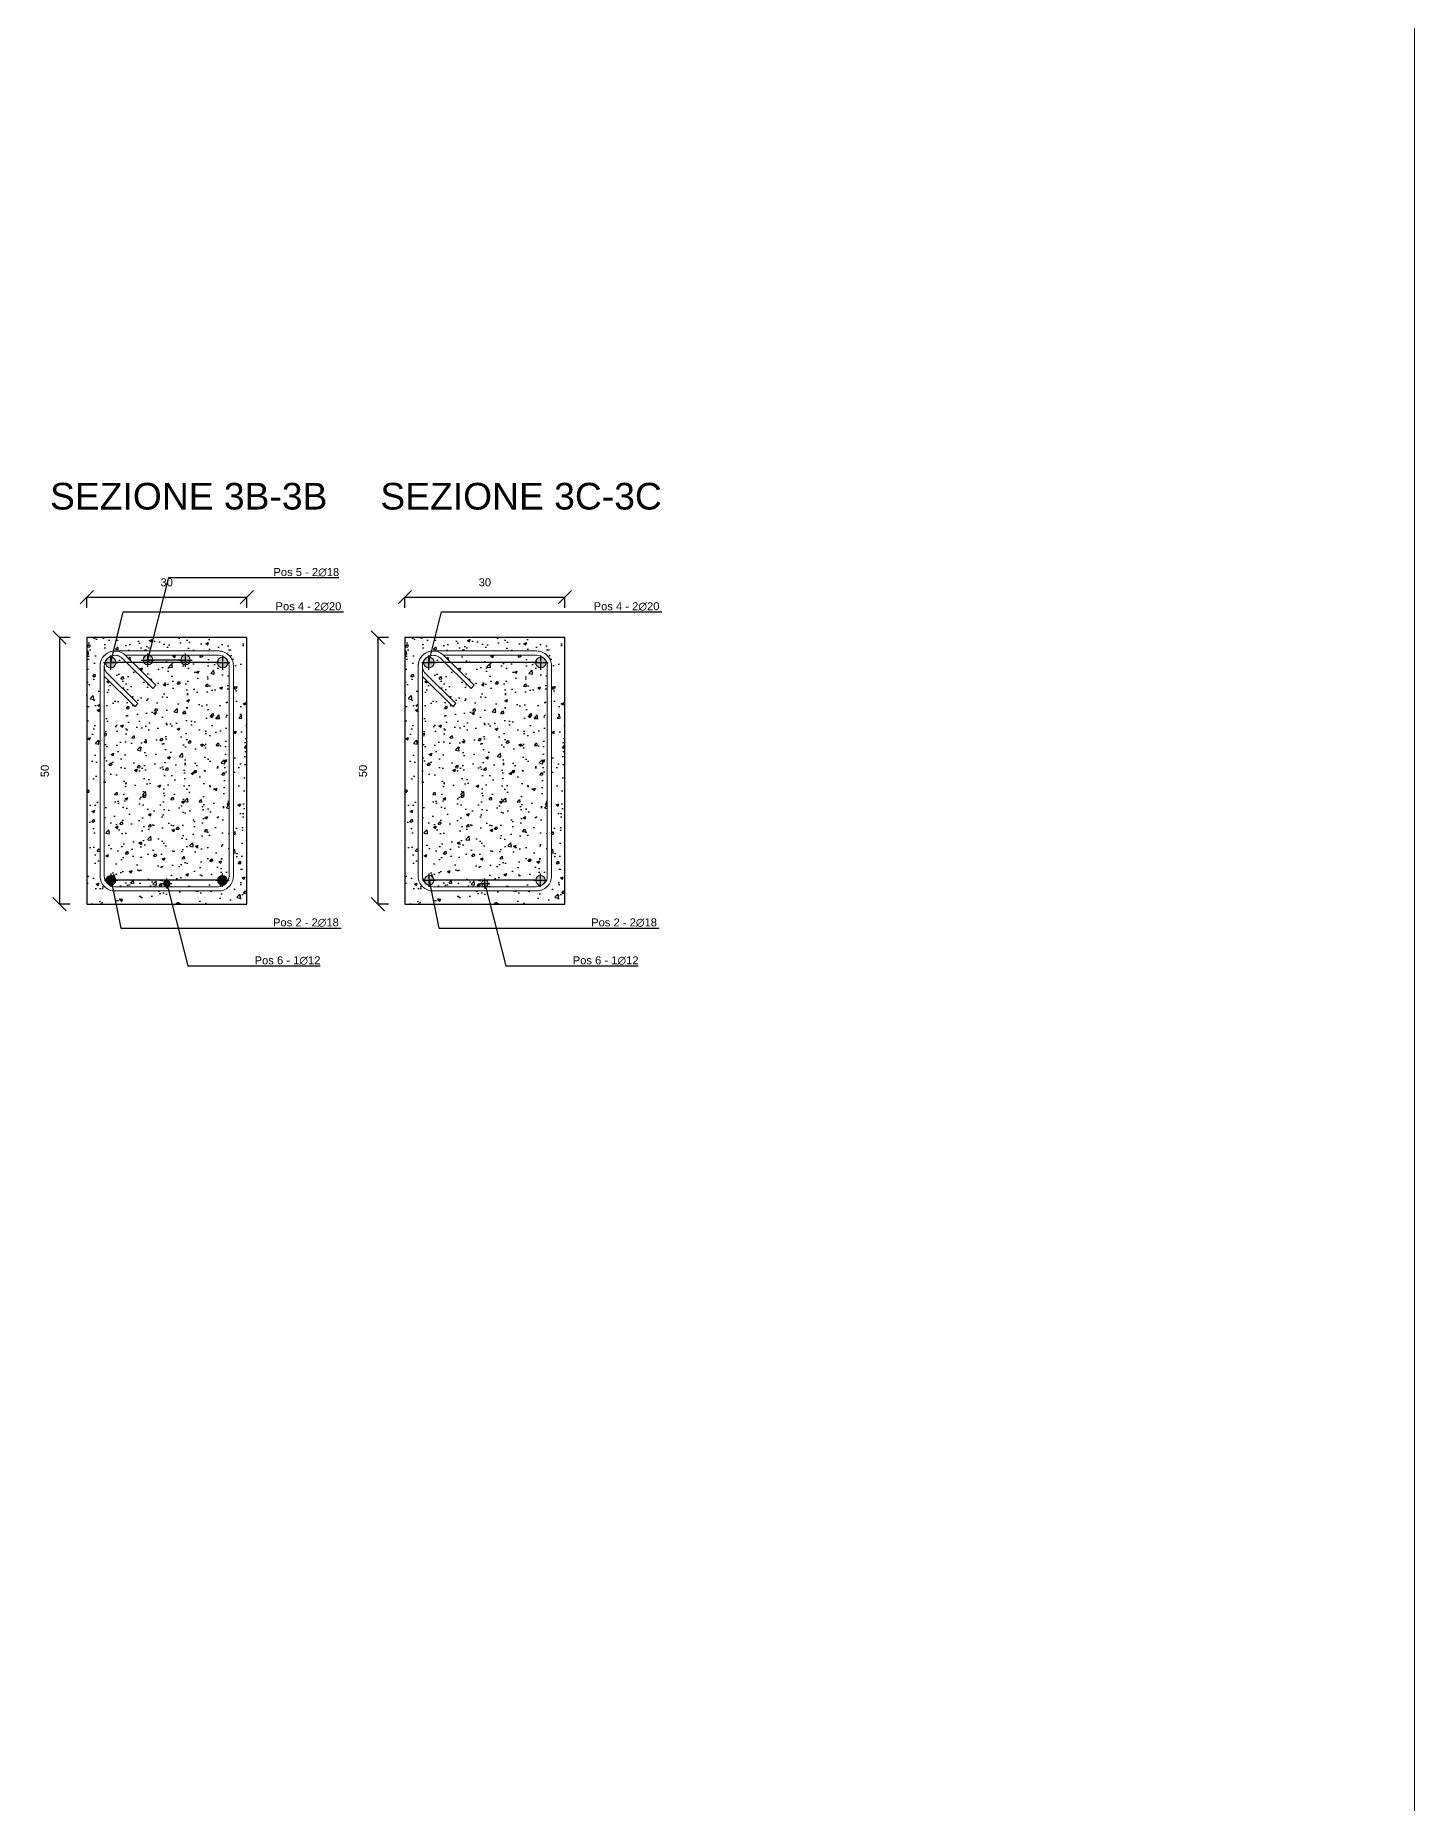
# Model space of a CAD drawing. Header units: millimetres. Extents: x -455371 to 117772, y -78417 to 116564.
# Drawn here: x -205440 to -202853, y -1871 to 1444 of the extents above; entities that cross this region are included whole.
import ezdxf
from ezdxf import colors
from ezdxf.entities.mleader import LeaderData, LeaderLine
from ezdxf.math import Vec2, Vec3

# ---------------------------------------------------------------- set-up
doc = ezdxf.new("R2010")
doc.units = ezdxf.units.MM
doc.linetypes.add('CENTER2', pattern=[28.575, 19.05, -3.175, 3.175, -3.175])
doc.layers.get('0').update_dxf_attribs({"color": 255})
for name, color, linetype, lineweight in [('armature', 5, 'Continuous', 18), ('Cls', 7, 'Continuous', 25), ('quote', 5, 'Continuous', 15), ('RETINO ARMATURE', 253, 'Continuous', 15), ('Scritte', 7, 'Continuous', 15), ('staffe', 10, 'Continuous', 15)]:
    doc.layers.add(name, color=color, linetype=linetype, lineweight=lineweight)
doc.layers.add('RETINI', color=253, linetype='Continuous')
doc.styles.get("Standard").update_dxf_attribs({"font": 'arial.ttf'})
doc.dimstyles.new('scala 1 a 10', dxfattribs={"dimtxt": 15, "dimasz": 25, "dimexe": 0.183, "dimexo": 0.1, "dimgap": 20, "dimtad": 2, "dimdec": 0, "dimlfac": 0.1, "dimzin": 0, "dimdsep": 46, "dimtxsty": 'Standard', "dimblk": 'OBLIQUE', "dimcen": -25, "dimadec": 0, "dimazin": 0, "dimtfac": 1, "dimtdec": 0, "dimtofl": 0, "dimtmove": 0, "dimatfit": 3, "dimfxl": 20, "dimfxlon": 1, "dimtolj": 1, "dimtzin": 0, "dimarcsym": 0})
pattern_1 = [(50, (139531.474, -61873.34), (52.833554, -4.622335), [5.5245, -60.7695]), (355, (139531.474, -61873.34), (-10.220592, 55.406485), [4.4196, -48.615769]), (100.451445, (139535.877, -61873.724), (42.612962, 50.784148), [4.6951026, -51.646171]), (46.1842, (139531.474, -61858.61), (78.612922, -12.192275), [8.28675, -91.15425]), (96.635558, (139538.025, -61859.62), (68.847199, 71.753576), [7.042657, -77.469326]), (351.18415, (139531.47, -61858.61), (68.847199, 71.753576), [6.62939, -72.923322]), (21, (139538.84, -61862.29), (43.9681735, -29.6569075), [5.5245, -60.7695]), (326, (139538.84, -61862.29), (17.922588, 53.41451), [4.4196, -48.6156]), (71.451445, (139542.504, -61864.76), (61.8907616, 23.757603), [4.6951026, -51.646082]), (37.5, (139531.474, -61873.339), (0.8956949, 24.5209613), [0, -48.02632, 0, -49.3522, 0, -48.79975]), (7.5, (139531.474, -61873.34), (19.3777021, 29.0523667), [0, -28.13812, 0, -46.92142, 0, -18.59915]), (327.5, (139515.048, -61873.339), (39.3212726, -1.6613358), [0, -18.415, 0, -57.4548, 0, -76.2381]), (317.5, (139507.682, -61873.34), (42.9574626, 7.3736824), [0, -23.9395, 0, -38.15588, 0, -54.1401])]
pattern_2 = [(50, (139531.474, -61873.34), (52.833554, -4.622335), [5.5245, -60.7695]), (355, (139531.474, -61873.34), (-10.220592, 55.406485), [4.4196, -48.615769]), (100.451445, (139535.877, -61873.724), (42.612962, 50.784148), [4.6951026, -51.646171]), (46.1842, (139531.474, -61858.61), (78.612922, -12.192275), [8.28675, -91.15425]), (96.635558, (139538.025, -61859.62), (68.847199, 71.753576), [7.042657, -77.469326]), (351.18415, (139531.47, -61858.61), (68.847199, 71.753576), [6.62939, -72.923322]), (21, (139538.84, -61862.29), (43.9681735, -29.6569075), [5.5245, -60.7695]), (326, (139538.84, -61862.29), (17.922588, 53.41451), [4.4196, -48.6156]), (71.451445, (139542.504, -61864.76), (61.8907616, 23.757603), [4.6951026, -51.646082]), (37.5, (139531.474, -61873.339), (0.8956949, 24.5209613), [0, -48.02632, 0, -49.3522, 0, -48.79975]), (7.5, (139531.474, -61873.34), (19.3777021, 29.0523667), [0, -28.13812, 0, -46.92142, 0, -18.59915]), (327.5, (139515.048, -61873.339), (39.3212726, -1.6613358), [0, -18.415, 0, -57.4548, 0, -76.2381]), (317.5, (139507.682, -61873.34), (42.9574626, 7.3736824), [0, -23.9395, 0, -38.15588, 0, -54.1401])]
pattern_3 = [(50, (140128.026, -61873.34), (52.833554, -4.622335), [5.5245, -60.7695]), (355, (140128.026, -61873.34), (-10.220592, 55.406485), [4.4196, -48.615769]), (100.451445, (140132.43, -61873.724), (42.612962, 50.784148), [4.6951026, -51.646171]), (46.1842, (140128.026, -61858.61), (78.612922, -12.192275), [8.28675, -91.15425]), (96.635558, (140134.58, -61859.62), (68.847199, 71.753576), [7.042657, -77.469326]), (351.18415, (140128.03, -61858.61), (68.847199, 71.753576), [6.62939, -72.923322]), (21, (140135.39, -61862.29), (43.9681735, -29.6569075), [5.5245, -60.7695]), (326, (140135.39, -61862.29), (17.922588, 53.41451), [4.4196, -48.6156]), (71.451445, (140139.056, -61864.76), (61.8907616, 23.757603), [4.6951026, -51.646082]), (37.5, (140128.026, -61873.339), (0.8956949, 24.5209613), [0, -48.02632, 0, -49.3522, 0, -48.79975]), (7.5, (140128.026, -61873.34), (19.3777021, 29.0523667), [0, -28.13812, 0, -46.92142, 0, -18.59915]), (327.5, (140111.6, -61873.339), (39.3212726, -1.6613358), [0, -18.415, 0, -57.4548, 0, -76.2381]), (317.5, (140104.234, -61873.34), (42.9574626, 7.3736824), [0, -23.9395, 0, -38.15588, 0, -54.1401])]
pattern_4 = [(50, (140128.026, -61873.34), (52.833554, -4.622335), [5.5245, -60.7695]), (355, (140128.026, -61873.34), (-10.220592, 55.406485), [4.4196, -48.615769]), (100.451445, (140132.43, -61873.724), (42.612962, 50.784148), [4.6951026, -51.646171]), (46.1842, (140128.026, -61858.61), (78.612922, -12.192275), [8.28675, -91.15425]), (96.635558, (140134.58, -61859.62), (68.847199, 71.753576), [7.042657, -77.469326]), (351.18415, (140128.03, -61858.61), (68.847199, 71.753576), [6.62939, -72.923322]), (21, (140135.39, -61862.29), (43.9681735, -29.6569075), [5.5245, -60.7695]), (326, (140135.39, -61862.29), (17.922588, 53.41451), [4.4196, -48.6156]), (71.451445, (140139.056, -61864.76), (61.8907616, 23.757603), [4.6951026, -51.646082]), (37.5, (140128.026, -61873.339), (0.8956949, 24.5209613), [0, -48.02632, 0, -49.3522, 0, -48.79975]), (7.5, (140128.026, -61873.34), (19.3777021, 29.0523667), [0, -28.13812, 0, -46.92142, 0, -18.59915]), (327.5, (140111.6, -61873.339), (39.3212726, -1.6613358), [0, -18.415, 0, -57.4548, 0, -76.2381]), (317.5, (140104.234, -61873.34), (42.9574626, 7.3736824), [0, -23.9395, 0, -38.15588, 0, -54.1401])]

# ---------------------------------------------------------------- blocks, each defined once
blk = doc.blocks.new('*U1875')
at = {"layer": 'Cls', "color": 0, "linetype": 'CENTER2', "transparency": 16777216}
for p, q in [((-12.5, 0), (-1.8, 0)), ((0, 1.8), (0, 12.5)), ((1.8, 0), (12.5, 0)), ((0, -12.5), (0, -1.8))]:
    blk.add_line(p, q, dxfattribs=at)
at = {"layer": 'Cls', "color": 0, "linetype": 'Continuous', "transparency": 16777216}
for p, q in [((-0.9, 0), (0.9, 0)), ((0, -0.9), (0, 0.9))]:
    blk.add_line(p, q, dxfattribs=at)
blk = doc.blocks.new('*U1876')
at = {"layer": 'Cls', "color": 0, "linetype": 'CENTER2', "transparency": 16777216}
for p, q in [((-12.5, 0), (-1.8, 0)), ((0, 1.8), (0, 12.5)), ((1.8, 0), (12.5, 0)), ((0, -12.5), (0, -1.8))]:
    blk.add_line(p, q, dxfattribs=at)
at = {"layer": 'Cls', "color": 0, "linetype": 'Continuous', "transparency": 16777216}
for p, q in [((-0.9, 0), (0.9, 0)), ((0, -0.9), (0, 0.9))]:
    blk.add_line(p, q, dxfattribs=at)
blk = doc.blocks.new('*U1877')
at = {"layer": 'Cls', "color": 0, "linetype": 'CENTER2', "transparency": 16777216}
for p, q in [((-12.5, 0), (-1.8, 0)), ((0, 1.8), (0, 12.5)), ((1.8, 0), (12.5, 0)), ((0, -12.5), (0, -1.8))]:
    blk.add_line(p, q, dxfattribs=at)
at = {"layer": 'Cls', "color": 0, "linetype": 'Continuous', "transparency": 16777216}
for p, q in [((-0.9, 0), (0.9, 0)), ((0, -0.9), (0, 0.9))]:
    blk.add_line(p, q, dxfattribs=at)
blk = doc.blocks.new('*U1878')
at = {"layer": 'Cls', "color": 0, "linetype": 'CENTER2', "transparency": 16777216}
for p, q in [((-12.5, 0), (-1.8, 0)), ((0, 1.8), (0, 12.5)), ((1.8, 0), (12.5, 0)), ((0, -12.5), (0, -1.8))]:
    blk.add_line(p, q, dxfattribs=at)
at = {"layer": 'Cls', "color": 0, "linetype": 'Continuous', "transparency": 16777216}
for p, q in [((-0.9, 0), (0.9, 0)), ((0, -0.9), (0, 0.9))]:
    blk.add_line(p, q, dxfattribs=at)
blk = doc.blocks.new('*U1879')
at = {"layer": 'Cls', "color": 0, "linetype": 'CENTER2', "transparency": 16777216}
for p, q in [((-12.5, 0), (-1.8, 0)), ((0, 1.8), (0, 12.5)), ((1.8, 0), (12.5, 0)), ((0, -12.5), (0, -1.8))]:
    blk.add_line(p, q, dxfattribs=at)
at = {"layer": 'Cls', "color": 0, "linetype": 'Continuous', "transparency": 16777216}
for p, q in [((-0.9, 0), (0.9, 0)), ((0, -0.9), (0, 0.9))]:
    blk.add_line(p, q, dxfattribs=at)
blk = doc.blocks.new('*U1880')
at = {"layer": 'Cls', "color": 0, "linetype": 'CENTER2', "transparency": 16777216}
for p, q in [((-12.5, 0), (-1.8, 0)), ((0, 1.8), (0, 12.5)), ((1.8, 0), (12.5, 0)), ((0, -12.5), (0, -1.8))]:
    blk.add_line(p, q, dxfattribs=at)
at = {"layer": 'Cls', "color": 0, "linetype": 'Continuous', "transparency": 16777216}
for p, q in [((-0.9, 0), (0.9, 0)), ((0, -0.9), (0, 0.9))]:
    blk.add_line(p, q, dxfattribs=at)
blk = doc.blocks.new('*U1881')
at = {"layer": 'Cls', "color": 0, "linetype": 'CENTER2', "transparency": 16777216}
for p, q in [((-12.5, 0), (-1.8, 0)), ((0, 1.8), (0, 12.5)), ((1.8, 0), (12.5, 0)), ((0, -12.5), (0, -1.8))]:
    blk.add_line(p, q, dxfattribs=at)
at = {"layer": 'Cls', "color": 0, "linetype": 'Continuous', "transparency": 16777216}
for p, q in [((-0.9, 0), (0.9, 0)), ((0, -0.9), (0, 0.9))]:
    blk.add_line(p, q, dxfattribs=at)
blk = doc.blocks.new('*U1882')
at = {"layer": 'Cls', "color": 0, "linetype": 'CENTER2', "transparency": 16777216}
for p, q in [((-12.5, 0), (-1.8, 0)), ((0, 1.8), (0, 12.5)), ((1.8, 0), (12.5, 0)), ((0, -12.5), (0, -1.8))]:
    blk.add_line(p, q, dxfattribs=at)
at = {"layer": 'Cls', "color": 0, "linetype": 'Continuous', "transparency": 16777216}
for p, q in [((-0.9, 0), (0.9, 0)), ((0, -0.9), (0, 0.9))]:
    blk.add_line(p, q, dxfattribs=at)
blk = doc.blocks.new('*U1884')
at = {"layer": 'Cls', "color": 0, "linetype": 'CENTER2', "transparency": 16777216}
for p, q in [((-13.5, 0), (-2, 0)), ((0, 2), (0, 13.5)), ((2, 0), (13.5, 0)), ((0, -13.5), (0, -2))]:
    blk.add_line(p, q, dxfattribs=at)
at = {"layer": 'Cls', "color": 0, "linetype": 'Continuous', "transparency": 16777216}
for p, q in [((-1, 0), (1, 0)), ((0, -1), (0, 1))]:
    blk.add_line(p, q, dxfattribs=at)
blk = doc.blocks.new('*U1885')
at = {"layer": 'Cls', "color": 0, "linetype": 'CENTER2', "transparency": 16777216}
for p, q in [((-13.5, 0), (-2, 0)), ((0, 2), (0, 13.5)), ((2, 0), (13.5, 0)), ((0, -13.5), (0, -2))]:
    blk.add_line(p, q, dxfattribs=at)
at = {"layer": 'Cls', "color": 0, "linetype": 'Continuous', "transparency": 16777216}
for p, q in [((-1, 0), (1, 0)), ((0, -1), (0, 1))]:
    blk.add_line(p, q, dxfattribs=at)
blk = doc.blocks.new('*U1886')
at = {"layer": 'Cls', "color": 0, "linetype": 'CENTER2', "transparency": 16777216}
for p, q in [((-12.5, 0), (-1.8, 0)), ((0, 1.8), (0, 12.5)), ((1.8, 0), (12.5, 0)), ((0, -12.5), (0, -1.8))]:
    blk.add_line(p, q, dxfattribs=at)
at = {"layer": 'Cls', "color": 0, "linetype": 'Continuous', "transparency": 16777216}
for p, q in [((-0.9, 0), (0.9, 0)), ((0, -0.9), (0, 0.9))]:
    blk.add_line(p, q, dxfattribs=at)
blk = doc.blocks.new('*U1887')
at = {"layer": 'Cls', "color": 0, "linetype": 'CENTER2', "transparency": 16777216}
for p, q in [((-12.5, 0), (-1.8, 0)), ((0, 1.8), (0, 12.5)), ((1.8, 0), (12.5, 0)), ((0, -12.5), (0, -1.8))]:
    blk.add_line(p, q, dxfattribs=at)
at = {"layer": 'Cls', "color": 0, "linetype": 'Continuous', "transparency": 16777216}
for p, q in [((-0.9, 0), (0.9, 0)), ((0, -0.9), (0, 0.9))]:
    blk.add_line(p, q, dxfattribs=at)
blk = doc.blocks.new('*U1888')
at = {"layer": 'Cls', "color": 0, "linetype": 'CENTER2', "transparency": 16777216}
for p, q in [((-9.5, 0), (-1.2, 0)), ((0, 1.2), (0, 9.5)), ((1.2, 0), (9.5, 0)), ((0, -9.5), (0, -1.2))]:
    blk.add_line(p, q, dxfattribs=at)
at = {"layer": 'Cls', "color": 0, "linetype": 'Continuous', "transparency": 16777216}
for p, q in [((-0.6, 0), (0.6, 0)), ((0, -0.6), (0, 0.6))]:
    blk.add_line(p, q, dxfattribs=at)
blk = doc.blocks.new('*U1889')
at = {"layer": 'Cls', "color": 0, "linetype": 'CENTER2', "transparency": 16777216}
for p, q in [((-13.5, 0), (-2, 0)), ((0, 2), (0, 13.5)), ((2, 0), (13.5, 0)), ((0, -13.5), (0, -2))]:
    blk.add_line(p, q, dxfattribs=at)
at = {"layer": 'Cls', "color": 0, "linetype": 'Continuous', "transparency": 16777216}
for p, q in [((-1, 0), (1, 0)), ((0, -1), (0, 1))]:
    blk.add_line(p, q, dxfattribs=at)
blk = doc.blocks.new('*U1890')
at = {"layer": 'Cls', "color": 0, "linetype": 'CENTER2', "transparency": 16777216}
for p, q in [((-13.5, 0), (-2, 0)), ((0, 2), (0, 13.5)), ((2, 0), (13.5, 0)), ((0, -13.5), (0, -2))]:
    blk.add_line(p, q, dxfattribs=at)
at = {"layer": 'Cls', "color": 0, "linetype": 'Continuous', "transparency": 16777216}
for p, q in [((-1, 0), (1, 0)), ((0, -1), (0, 1))]:
    blk.add_line(p, q, dxfattribs=at)
blk = doc.blocks.new('*U2443')
at = {"layer": 'Cls', "color": 0, "linetype": 'CENTER2', "transparency": 16777216}
for p, q in [((-9.5, 0), (-1.2, 0)), ((0, 1.2), (0, 9.5)), ((1.2, 0), (9.5, 0)), ((0, -9.5), (0, -1.2))]:
    blk.add_line(p, q, dxfattribs=at)
at = {"layer": 'Cls', "color": 0, "linetype": 'Continuous', "transparency": 16777216}
for p, q in [((-0.6, 0), (0.6, 0)), ((0, -0.6), (0, 0.6))]:
    blk.add_line(p, q, dxfattribs=at)
blk = doc.blocks.new('_Oblique')
at = {"color": 0, "linetype": 'ByBlock', "lineweight": -2}
blk.add_line((-0.5, -0.5), (0.5, 0.5), dxfattribs=at)
blk = doc.blocks.new('*D2476')
at = {"layer": 'Defpoints', "color": 0, "transparency": 16777216}
for p in [(-205343.4, 315.2), (-205394.3, -184.8), (-205343.4, -184.8)]:
    blk.add_point(p, dxfattribs=at)
at = {"layer": 'quote', "color": 0, "lineweight": -2, "transparency": 16777216}
for p, q in [((-205374.3, 315.2), (-205394.4, 315.2)), ((-205394.3, 315.2), (-205394.3, -184.8)), ((-205374.3, -184.8), (-205394.4, -184.8))]:
    blk.add_line(p, q, dxfattribs=at)
at = {"layer": 'quote', "color": 0, "lineweight": -2, "transparency": 16777216, "xscale": 25, "yscale": 25, "zscale": 25}
for p, rotation in [((-205394.3, 315.2), 90), ((-205394.3, -184.8), 270)]:
    blk.add_blockref('_Oblique', p, dxfattribs=dict(at, rotation=rotation))
at = {"layer": 'quote', "color": 0, "transparency": 16777216, "insert": (-205421.9, 65.2), "char_height": 15, "attachment_point": 5, "rotation": 90}
blk.add_mtext('\\A1;50', dxfattribs=at)
blk = doc.blocks.new('*D2477')
at = {"layer": 'Defpoints', "color": 0, "transparency": 16777216}
for p in [(-205043.4, 391.2), (-205343.4, 315.2), (-205043.4, 315.2)]:
    blk.add_point(p, dxfattribs=at)
at = {"layer": 'quote', "color": 0, "lineweight": -2, "transparency": 16777216}
for p, q in [((-205343.4, 371.2), (-205343.4, 391.4)), ((-205343.4, 391.2), (-205043.4, 391.2)), ((-205043.4, 371.2), (-205043.4, 391.4))]:
    blk.add_line(p, q, dxfattribs=at)
at = {"layer": 'quote', "color": 0, "lineweight": -2, "transparency": 16777216, "xscale": 25, "yscale": 25, "zscale": 25, "rotation": 180}
blk.add_blockref('_Oblique', (-205343.4, 391.2), dxfattribs=at)
at = {"layer": 'quote', "color": 0, "lineweight": -2, "transparency": 16777216, "xscale": 25, "yscale": 25, "zscale": 25}
blk.add_blockref('_Oblique', (-205043.4, 391.2), dxfattribs=at)
at = {"layer": 'quote', "color": 0, "transparency": 16777216, "insert": (-205193.4, 418.9), "char_height": 15, "attachment_point": 5}
blk.add_mtext('\\A1;30', dxfattribs=at)
blk = doc.blocks.new('*D2478')
at = {"layer": 'Defpoints', "color": 0, "transparency": 16777216}
for p in [(-204746.9, 315.2), (-204797.7, -184.8), (-204746.9, -184.8)]:
    blk.add_point(p, dxfattribs=at)
at = {"layer": 'quote', "color": 0, "lineweight": -2, "transparency": 16777216}
for p, q in [((-204777.7, 315.2), (-204797.9, 315.2)), ((-204797.7, 315.2), (-204797.7, -184.8)), ((-204777.7, -184.8), (-204797.9, -184.8))]:
    blk.add_line(p, q, dxfattribs=at)
at = {"layer": 'quote', "color": 0, "lineweight": -2, "transparency": 16777216, "xscale": 25, "yscale": 25, "zscale": 25}
for p, rotation in [((-204797.7, 315.2), 90), ((-204797.7, -184.8), 270)]:
    blk.add_blockref('_Oblique', p, dxfattribs=dict(at, rotation=rotation))
at = {"layer": 'quote', "color": 0, "transparency": 16777216, "insert": (-204825.4, 65.2), "char_height": 15, "attachment_point": 5, "rotation": 90}
blk.add_mtext('\\A1;50', dxfattribs=at)
blk = doc.blocks.new('*D2479')
at = {"layer": 'Defpoints', "color": 0, "transparency": 16777216}
for p in [(-204446.9, 391.2), (-204746.9, 315.2), (-204446.9, 315.2)]:
    blk.add_point(p, dxfattribs=at)
at = {"layer": 'quote', "color": 0, "lineweight": -2, "transparency": 16777216}
for p, q in [((-204746.9, 371.2), (-204746.9, 391.4)), ((-204746.9, 391.2), (-204446.9, 391.2)), ((-204446.9, 371.2), (-204446.9, 391.4))]:
    blk.add_line(p, q, dxfattribs=at)
at = {"layer": 'quote', "color": 0, "lineweight": -2, "transparency": 16777216, "xscale": 25, "yscale": 25, "zscale": 25, "rotation": 180}
blk.add_blockref('_Oblique', (-204746.9, 391.2), dxfattribs=at)
at = {"layer": 'quote', "color": 0, "lineweight": -2, "transparency": 16777216, "xscale": 25, "yscale": 25, "zscale": 25}
blk.add_blockref('_Oblique', (-204446.9, 391.2), dxfattribs=at)
at = {"layer": 'quote', "color": 0, "transparency": 16777216, "insert": (-204596.9, 418.9), "char_height": 15, "attachment_point": 5}
blk.add_mtext('\\A1;30', dxfattribs=at)

msp = doc.modelspace()

# ---------------------------------------------------------------- hatches: boundary and pattern name
at = {"layer": 'RETINI'}
h = msp.add_hatch(dxfattribs=at)
h.set_pattern_fill('AR-CONC', color=256, scale=0.29)
h.set_pattern_definition(pattern_1)
h.paths.add_polyline_path([(-205043.4, 315.2), (-205343.4, 315.2), (-205343.4, -184.8), (-205043.4, -184.8)])
h.paths.add_polyline_path([(-205068.4, -131.8, -0.414214), (-205096.4, -159.8), (-205189.4, -159.8), (-205290.4, -159.8, -0.414214), (-205318.4, -131.8), (-205318.4, 113.6), (-205318.4, 262.2, -0.414214), (-205290.4, 290.2), (-205189.4, 290.2), (-205096.4, 290.2, -0.414214), (-205068.4, 262.2), (-205068.4, 117.6)], flags=16)
h = msp.add_hatch(dxfattribs=at)
h.set_pattern_fill('AR-CONC', color=256, scale=0.29)
h.set_pattern_definition(pattern_2)
h.paths.add_polyline_path([(-205043.4, 315.2), (-205343.4, 315.2), (-205343.4, -184.8), (-205043.4, -184.8)])
h.paths.add_polyline_path([(-205068.4, -131.8, -0.414214), (-205096.4, -159.8), (-205189.4, -159.8), (-205290.4, -159.8, -0.414214), (-205318.4, -131.8), (-205318.4, 113.6), (-205318.4, 262.2, -0.414214), (-205290.4, 290.2), (-205189.4, 290.2), (-205096.4, 290.2, -0.414214), (-205068.4, 262.2), (-205068.4, 117.6)], flags=16)
h = msp.add_hatch(dxfattribs=at)
h.set_pattern_fill('AR-CONC', color=256, scale=0.29)
h.set_pattern_definition(pattern_3)
h.paths.add_polyline_path([(-204446.9, 315.2), (-204746.9, 315.2), (-204746.9, -184.8), (-204446.9, -184.8)])
h.paths.add_polyline_path([(-204471.9, -131.8, -0.414214), (-204499.9, -159.8), (-204592.9, -159.8), (-204693.9, -159.8, -0.414214), (-204721.9, -131.8), (-204721.9, 113.6), (-204721.9, 262.2, -0.414214), (-204693.9, 290.2), (-204592.9, 290.2), (-204499.9, 290.2, -0.414214), (-204471.9, 262.2), (-204471.9, 117.6)], flags=16)
h = msp.add_hatch(dxfattribs=at)
h.set_pattern_fill('AR-CONC', color=256, scale=0.29)
h.set_pattern_definition(pattern_4)
h.paths.add_polyline_path([(-204446.9, 315.2), (-204746.9, 315.2), (-204746.9, -184.8), (-204446.9, -184.8)])
h.paths.add_polyline_path([(-204471.9, -131.8, -0.414214), (-204499.9, -159.8), (-204592.9, -159.8), (-204693.9, -159.8, -0.414214), (-204721.9, -131.8), (-204721.9, 113.6), (-204721.9, 262.2, -0.414214), (-204693.9, 290.2), (-204592.9, 290.2), (-204499.9, 290.2, -0.414214), (-204471.9, 262.2), (-204471.9, 117.6)], flags=16)
h = msp.add_hatch(dxfattribs=at)
h.set_pattern_fill('AR-CONC', color=256, scale=0.29)
h.set_pattern_definition(pattern_1)
h.paths.add_polyline_path([(-205076.4, 117.6), (-205076.4, 262.2, 0.093928), (-205077.8, 269.5), (-205079.2, 269.5, -1), (-205097.2, 269.5, -0.414214), (-205088.2, 278.5), (-205088.2, 280.4, 0.105747), (-205096.4, 282.2), (-205189.4, 282.2), (-205193.4, 282.2, -0.414214), (-205187.4, 276.2, -1), (-205199.4, 276.2, -0.414214), (-205193.4, 282.2), (-205270.8, 282.2), (-205213.7, 225.8), (-205219.3, 220.1), (-205276.5, 276.5, 0.325697), (-205299.8, 279.8), (-205299.8, 277.1, -0.414214), (-205290.8, 268.1, -1), (-205308.8, 268.1), (-205309.5, 268.1, 0.075904), (-205310.4, 262.2, 0.202528), (-205304.4, 247.8), (-205247.6, 191.9), (-205253.2, 186.2), (-205310.4, 242.6), (-205310.4, 113.6), (-205310.4, -131.8, 0.101865), (-205308.8, -139.7), (-205306.8, -139.7, -1), (-205288.8, -139.7, -0.414214), (-205297.8, -148.7), (-205297.8, -150.4, 0.094798), (-205290.4, -151.8), (-205189.4, -151.8), (-205096.4, -151.8, 0.094798), (-205089, -150.4), (-205089, -148.7, -0.414214), (-205098, -139.7, -1), (-205080, -139.7), (-205078, -139.7, 0.101865), (-205076.4, -131.8)])
h = msp.add_hatch(dxfattribs=at)
h.set_pattern_fill('AR-CONC', color=256, scale=0.29)
h.set_pattern_definition(pattern_2)
h.paths.add_polyline_path([(-205076.4, 117.6), (-205076.4, 262.2, 0.093928), (-205077.8, 269.5), (-205079.2, 269.5, -1), (-205097.2, 269.5, -0.414214), (-205088.2, 278.5), (-205088.2, 280.4, 0.105747), (-205096.4, 282.2), (-205189.4, 282.2), (-205193.4, 282.2, -0.414214), (-205187.4, 276.2, -1), (-205199.4, 276.2, -0.414214), (-205193.4, 282.2), (-205270.8, 282.2), (-205213.7, 225.8), (-205219.3, 220.1), (-205276.5, 276.5, 0.325697), (-205299.8, 279.8), (-205299.8, 277.1, -0.414214), (-205290.8, 268.1, -1), (-205308.8, 268.1), (-205309.5, 268.1, 0.075904), (-205310.4, 262.2, 0.202528), (-205304.4, 247.8), (-205247.6, 191.9), (-205253.2, 186.2), (-205310.4, 242.6), (-205310.4, 113.6), (-205310.4, -131.8, 0.101865), (-205308.8, -139.7), (-205306.8, -139.7, -1), (-205288.8, -139.7, -0.414214), (-205297.8, -148.7), (-205297.8, -150.4, 0.094798), (-205290.4, -151.8), (-205189.4, -151.8), (-205096.4, -151.8, 0.094798), (-205089, -150.4), (-205089, -148.7, -0.414214), (-205098, -139.7, -1), (-205080, -139.7), (-205078, -139.7, 0.101865), (-205076.4, -131.8)])
h = msp.add_hatch(dxfattribs=at)
h.set_pattern_fill('AR-CONC', color=256, scale=0.29)
h.set_pattern_definition(pattern_3)
h.paths.add_polyline_path([(-204479.9, 117.6), (-204479.9, 262.2, 0.093928), (-204481.2, 269.5), (-204482.7, 269.5, -1), (-204500.7, 269.5, -0.414214), (-204491.7, 278.5), (-204491.7, 280.4, 0.105747), (-204499.9, 282.2), (-204592.9, 282.2), (-204596.9, 282.2, -0.414214), (-204590.9, 276.2, -1), (-204602.9, 276.2, -0.414214), (-204596.9, 282.2), (-204674.3, 282.2), (-204617.1, 225.8), (-204622.7, 220.1), (-204679.9, 276.5, 0.325697), (-204703.2, 279.8), (-204703.2, 277.1, -0.414214), (-204694.2, 268.1, -1), (-204712.2, 268.1), (-204712.9, 268.1, 0.075904), (-204713.9, 262.2, 0.202528), (-204707.8, 247.8), (-204651, 191.9), (-204656.7, 186.2), (-204713.9, 242.6), (-204713.9, 113.6), (-204713.9, -131.8, 0.101865), (-204712.2, -139.7), (-204710.2, -139.7, -1), (-204692.2, -139.7, -0.414214), (-204701.2, -148.7), (-204701.2, -150.4, 0.094798), (-204693.9, -151.8), (-204592.9, -151.8), (-204499.9, -151.8, 0.094798), (-204492.5, -150.4), (-204492.5, -148.7, -0.414214), (-204501.5, -139.7, -1), (-204483.5, -139.7), (-204481.5, -139.7, 0.101865), (-204479.9, -131.8)])
h = msp.add_hatch(dxfattribs=at)
h.set_pattern_fill('AR-CONC', color=256, scale=0.29)
h.set_pattern_definition(pattern_4)
h.paths.add_polyline_path([(-204479.9, 117.6), (-204479.9, 262.2, 0.093928), (-204481.2, 269.5), (-204482.7, 269.5, -1), (-204500.7, 269.5, -0.414214), (-204491.7, 278.5), (-204491.7, 280.4, 0.105747), (-204499.9, 282.2), (-204592.9, 282.2), (-204596.9, 282.2, -0.414214), (-204590.9, 276.2, -1), (-204602.9, 276.2, -0.414214), (-204596.9, 282.2), (-204674.3, 282.2), (-204617.1, 225.8), (-204622.7, 220.1), (-204679.9, 276.5, 0.325697), (-204703.2, 279.8), (-204703.2, 277.1, -0.414214), (-204694.2, 268.1, -1), (-204712.2, 268.1), (-204712.9, 268.1, 0.075904), (-204713.9, 262.2, 0.202528), (-204707.8, 247.8), (-204651, 191.9), (-204656.7, 186.2), (-204713.9, 242.6), (-204713.9, 113.6), (-204713.9, -131.8, 0.101865), (-204712.2, -139.7), (-204710.2, -139.7, -1), (-204692.2, -139.7, -0.414214), (-204701.2, -148.7), (-204701.2, -150.4, 0.094798), (-204693.9, -151.8), (-204592.9, -151.8), (-204499.9, -151.8, 0.094798), (-204492.5, -150.4), (-204492.5, -148.7, -0.414214), (-204501.5, -139.7, -1), (-204483.5, -139.7), (-204481.5, -139.7, 0.101865), (-204479.9, -131.8)])
at = {"layer": 'RETINO ARMATURE'}
h = msp.add_hatch(color=256, dxfattribs=at)
h.dxf.hatch_style = 1
h.paths.add_polyline_path([(-205288.4, 268.5, 0.626554), (-205304.6, 276.3, 0.057935), (-205307.4, 272.7, 0.109582), (-205308.4, 268.5, 1)])
h.paths.add_polyline_path([(-205219.6, 273.2, 1), (-205237.6, 273.2, 1)])
h.paths.add_polyline_path([(-205149.2, 273.2, 1), (-205167.2, 273.2, 1)])
h.paths.add_polyline_path([(-205078.5, 268.5, 0.109582), (-205079.4, 272.7, 0.057935), (-205082.3, 276.3, 0.626554), (-205098.5, 268.5, 1)])
h = msp.add_hatch(color=256, dxfattribs=at)
h.dxf.hatch_style = 1
h.paths.add_polyline_path([(-204691.8, 268.5, 0.626554), (-204708, 276.3, 0.057935), (-204710.9, 272.7, 0.109582), (-204711.8, 268.5, 1)])
h.paths.add_polyline_path([(-204481.9, 268.5, 0.109582), (-204482.9, 272.7, 0.057935), (-204485.7, 276.3, 0.626554), (-204501.9, 268.5, 1)])
h = msp.add_hatch(color=256, dxfattribs=at)
h.dxf.hatch_style = 1
h.paths.add_polyline_path([(-205306.8, -139.7, 1), (-205288.8, -139.7, 1)])
h = msp.add_hatch(color=256, dxfattribs=at)
h.dxf.hatch_style = 1
h.paths.add_polyline_path([(-205080, -139.7, 1), (-205098, -139.7, 1)])
h = msp.add_hatch(color=256, dxfattribs=at)
h.dxf.hatch_style = 1
h.paths.add_polyline_path([(-204692.2, -139.7, 1), (-204710.2, -139.7, 1)])
h.paths.add_polyline_path([(-204602.9, -145.8, 1), (-204590.9, -145.8, 1)])
h.paths.add_polyline_path([(-204501.5, -139.7, 1), (-204483.5, -139.7, 1)])
h = msp.add_hatch(color=256, dxfattribs=at)
h.dxf.hatch_style = 1
h.paths.add_polyline_path([(-205199.4, -145.8, 1), (-205187.4, -145.8, 1)])

# ---------------------------------------------------------------- linework, layer by layer
at = {"layer": 'armature'}
for centre, radius in [((-205298.4, 268.5), 10), ((-205228.6, 273.2), 9), ((-205158.2, 273.2), 9), ((-205088.5, 268.5), 10), ((-204701.8, 268.5), 10), ((-204491.9, 268.5), 10), ((-205297.8, -139.7), 9), ((-205297.8, -139.7), 9), ((-205089, -139.7), 9), ((-205089, -139.7), 9), ((-204701.2, -139.7), 9), ((-204701.2, -139.7), 9), ((-204492.5, -139.7), 9), ((-204492.5, -139.7), 9), ((-205193.4, -145.8), 6), ((-204596.9, -145.8), 6)]:
    msp.add_circle(centre, radius, dxfattribs=at)
at = {"layer": 'Cls'}
for points in [[(-205343.4, 315.2), (-205343.4, -184.8), (-205043.4, -184.8), (-205043.4, 315.2), (-205343.4, 315.2)], [(-205343.4, 315.2), (-205343.4, -184.8), (-205043.4, -184.8), (-205043.4, 315.2), (-205343.4, 315.2)], [(-204746.9, 315.2), (-204746.9, -184.8), (-204446.9, -184.8), (-204446.9, 315.2), (-204746.9, 315.2)], [(-204746.9, 315.2), (-204746.9, -184.8), (-204446.9, -184.8), (-204446.9, 315.2), (-204746.9, 315.2)]]:
    msp.add_lwpolyline(points, dxfattribs=at)
for p in [(-205228.4, 269.6), (-205193.6, 269.6), (-205193.6, 269.6), (-205158.4, 269.6), (-204597.1, 269.6), (-204597.1, 269.6)]:
    msp.add_point(p, dxfattribs=at)
at = {"layer": 'quote'}
msp.add_lwpolyline([(-223558, 8122.8), (-202853.5, 8122.8), (-202853.5, -19325.7), (-223558, -19325.7)], close=True, dxfattribs=at)
at = {"layer": 'staffe'}
for points in [[(-205318.4, 113.6), (-205318.4, -131.8, 0.414214), (-205290.4, -159.8), (-205189.4, -159.8), (-205096.4, -159.8, 0.414214), (-205068.4, -131.8), (-205068.4, 117.6), (-205068.4, 262.2, 0.414214), (-205096.4, 290.2), (-205189.4, 290.2), (-205290.4, 290.2, 0.414214), (-205318.4, 262.2)], [(-205318.4, 113.6), (-205318.4, -131.8, 0.414214), (-205290.4, -159.8), (-205189.4, -159.8), (-205096.4, -159.8, 0.414214), (-205068.4, -131.8), (-205068.4, 117.6), (-205068.4, 262.2, 0.414214), (-205096.4, 290.2), (-205189.4, 290.2), (-205290.4, 290.2, 0.414214), (-205318.4, 262.2)], [(-204721.9, 113.6), (-204721.9, -131.8, 0.414214), (-204693.9, -159.8), (-204592.9, -159.8), (-204499.9, -159.8, 0.414214), (-204471.9, -131.8), (-204471.9, 117.6), (-204471.9, 262.2, 0.414214), (-204499.9, 290.2), (-204592.9, 290.2), (-204693.9, 290.2, 0.414214), (-204721.9, 262.2)], [(-204721.9, 113.6), (-204721.9, -131.8, 0.414214), (-204693.9, -159.8), (-204592.9, -159.8), (-204499.9, -159.8, 0.414214), (-204471.9, -131.8), (-204471.9, 117.6), (-204471.9, 262.2, 0.414214), (-204499.9, 290.2), (-204592.9, 290.2), (-204693.9, 290.2, 0.414214), (-204721.9, 262.2)]]:
    msp.add_lwpolyline(points, format="xyb", close=True, dxfattribs=at)
for points in [[(-205310.2, 242.3), (-205253.2, 186.2), (-205247.6, 191.9), (-205304.6, 248, -1), (-205276.3, 276.3), (-205219.3, 220.1), (-205213.7, 225.8), (-205270.6, 282, 0.668179), (-205318.4, 262.2)], [(-205310.2, 242.3), (-205253.2, 186.2), (-205247.6, 191.9), (-205304.6, 248, -1), (-205276.3, 276.3), (-205219.3, 220.1), (-205213.7, 225.8), (-205270.6, 282, 0.668179), (-205318.4, 262.2)], [(-205290.4, 282.2), (-205290.4, 282.2, 0.414214), (-205310.4, 262.2), (-205310.4, 113.6), (-205310.4, -131.8, 0.414214), (-205290.4, -151.8), (-205189.4, -151.8), (-205096.4, -151.8, 0.414214), (-205076.4, -131.8), (-205076.4, 117.6), (-205076.4, 262.2, 0.414214), (-205096.4, 282.2), (-205189.4, 282.2), (-205270.8, 282.2)], [(-205290.4, 282.2), (-205290.4, 282.2, 0.414214), (-205310.4, 262.2), (-205310.4, 113.6), (-205310.4, -131.8, 0.414214), (-205290.4, -151.8), (-205189.4, -151.8), (-205096.4, -151.8, 0.414214), (-205076.4, -131.8), (-205076.4, 117.6), (-205076.4, 262.2, 0.414214), (-205096.4, 282.2), (-205189.4, 282.2), (-205270.8, 282.2)], [(-204713.6, 242.3), (-204656.7, 186.2), (-204651, 191.9), (-204708, 248, -1), (-204679.7, 276.3), (-204622.7, 220.1), (-204617.1, 225.8), (-204674.1, 282, 0.668179), (-204721.9, 262.2)], [(-204713.6, 242.3), (-204656.7, 186.2), (-204651, 191.9), (-204708, 248, -1), (-204679.7, 276.3), (-204622.7, 220.1), (-204617.1, 225.8), (-204674.1, 282, 0.668179), (-204721.9, 262.2)], [(-204693.9, 282.2), (-204693.9, 282.2, 0.414214), (-204713.9, 262.2), (-204713.9, 113.6), (-204713.9, -131.8, 0.414214), (-204693.9, -151.8), (-204592.9, -151.8), (-204499.9, -151.8, 0.414214), (-204479.9, -131.8), (-204479.9, 117.6), (-204479.9, 262.2, 0.414214), (-204499.9, 282.2), (-204592.9, 282.2), (-204674.3, 282.2)], [(-204693.9, 282.2), (-204693.9, 282.2, 0.414214), (-204713.9, 262.2), (-204713.9, 113.6), (-204713.9, -131.8, 0.414214), (-204693.9, -151.8), (-204592.9, -151.8), (-204499.9, -151.8, 0.414214), (-204479.9, -131.8), (-204479.9, 117.6), (-204479.9, 262.2, 0.414214), (-204499.9, 282.2), (-204592.9, 282.2), (-204674.3, 282.2)]]:
    msp.add_lwpolyline(points, format="xyb", dxfattribs=at)

# ---------------------------------------------------------------- block references
at = {"layer": 'Cls', "linetype": 'CENTER2'}
for name, p in [('*U1884', (-205298.4, 268.5)), ('*U1887', (-205228.6, 273.2)), ('*U1886', (-205158.2, 273.2)), ('*U1885', (-205088.5, 268.5)), ('*U1889', (-204701.8, 268.5)), ('*U1890', (-204491.9, 268.5)), ('*U1875', (-205297.8, -139.7)), ('*U1877', (-205297.8, -139.7)), ('*U1876', (-205089, -139.7)), ('*U1878', (-205089, -139.7)), ('*U1879', (-204701.2, -139.7)), ('*U1881', (-204701.2, -139.7)), ('*U1880', (-204492.5, -139.7)), ('*U1882', (-204492.5, -139.7)), ('*U2443', (-205193.4, -145.8)), ('*U1888', (-204596.9, -145.8))]:
    msp.add_blockref(name, p, dxfattribs=at)

# ---------------------------------------------------------------- texts
at = {"layer": 'Scritte', "char_height": 50, "attachment_point": 1}
for s, insert in [('SEZIONE 3B-3B', (-205412.2, 605.4)), ('SEZIONE 3C-3C', (-204792.9, 605.4))]:
    msp.add_mtext_dynamic_manual_height_columns(s, width=534.165, gutter_width=12.5, heights=[0], dxfattribs=dict(at, insert=insert))

# ---------------------------------------------------------------- dimensions: what is measured, and where the dimension line sits
at = {"layer": 'quote'}
for base, p1, p2, picture, middle in [((-205043.4, 391.2), (-205343.4, 315.2), (-205043.4, 315.2), '*D2477', (-205193.4, 418.9)), ((-204446.9, 391.2), (-204746.9, 315.2), (-204446.9, 315.2), '*D2479', (-204596.9, 418.9))]:
    dim = msp.add_linear_dim(base=base, p1=p1, p2=p2, dimstyle='scala 1 a 10', dxfattribs=at)
    dim.commit()
    dim.dimension.update_dxf_attribs({"geometry": picture, "text_midpoint": middle})
for base, p1, p2, picture, middle in [((-205394.3, -184.8), (-205343.4, 315.2), (-205343.4, -184.8), '*D2476', (-205421.9, 65.2)), ((-204797.7, -184.8), (-204746.9, 315.2), (-204746.9, -184.8), '*D2478', (-204825.4, 65.2))]:
    dim = msp.add_linear_dim(base=base, p1=p1, p2=p2, angle=90, dimstyle='scala 1 a 10', dxfattribs=at)
    dim.commit()
    dim.dimension.update_dxf_attribs({"geometry": picture, "text_midpoint": middle})

# ---------------------------------------------------------------- leaders
ml = msp.add_multileader_mtext('Standard', dxfattribs=at)
ml.set_content('Pos 5 - 2∅18', color=256)
ml.set_leader_properties()
ml.build(insert=Vec2(0, 0))
ml.multileader.update_dxf_attribs({"text_left_attachment_type": 6, "text_right_attachment_type": 6, "dogleg_length": 20, "arrow_head_size": 10})
ctx = ml.context
ctx.base_point, ctx.char_height, ctx.arrow_head_size, ctx.landing_gap_size, ctx.plane_origin = Vec3(-205043.4, 427.7), 15, 10, 50, Vec3(-205158.2, 273.2)
ctx.left_attachment, ctx.right_attachment = 6, 6
notes = []
notes.append((ctx, [(0, (1, 1, 0), (-205118.6, 427.7), (1, 0), 75.2, [(1, [(-205158.2, 273.2), (-205228.6, 273.2), (-205189.4, 427.7)], 0, [])])]))
ctx.mtext.insert, ctx.mtext.flow_direction = Vec3(-204993.4, 445.7), 5
ml = msp.add_multileader_mtext('Standard', dxfattribs=at)
ml.set_content('Pos 4 - 2∅20 ', color=256)
ml.set_leader_properties()
ml.build(insert=Vec2(0, 0))
ml.multileader.update_dxf_attribs({"text_left_attachment_type": 6, "text_right_attachment_type": 6, "dogleg_length": 20, "arrow_head_size": 10})
ctx = ml.context
ctx.base_point, ctx.char_height, ctx.arrow_head_size, ctx.landing_gap_size, ctx.plane_origin = Vec3(-205039.4, 363.6), 15, 10, 50, Vec3(-205083.2, 274.5)
ctx.left_attachment, ctx.right_attachment = 6, 6
notes.append((ctx, [(0, (1, 1, 0), (-205059.7, 363.6), (1, 0), 20.3, [(1, [(-205088.5, 268.5), (-205298.4, 268.5), (-205274.8, 363.6)], 0, [])])]))
ctx.mtext.insert, ctx.mtext.flow_direction = Vec3(-204989.4, 381.6), 5
ml = msp.add_multileader_mtext('Standard', dxfattribs=at)
ml.set_content('Pos 4 - 2∅20 ', color=256)
ml.set_leader_properties()
ml.build(insert=Vec2(0, 0))
ml.multileader.update_dxf_attribs({"text_left_attachment_type": 6, "text_right_attachment_type": 6, "dogleg_length": 20, "arrow_head_size": 10})
ctx = ml.context
ctx.base_point, ctx.char_height, ctx.arrow_head_size, ctx.landing_gap_size, ctx.plane_origin = Vec3(-204442.9, 363.6), 15, 10, 50, Vec3(-204486.6, 274.5)
ctx.left_attachment, ctx.right_attachment = 6, 6
notes.append((ctx, [(0, (1, 1, 0), (-204463.1, 363.6), (1, 0), 20.3, [(1, [(-204491.9, 268.5), (-204701.8, 268.5), (-204678.2, 363.6)], 0, [])])]))
ctx.mtext.insert, ctx.mtext.flow_direction = Vec3(-204392.9, 381.6), 5
ml = msp.add_multileader_mtext('Standard', dxfattribs=at)
ml.set_content('Pos 2 - 2∅18 ', color=256)
ml.set_leader_properties()
ml.build(insert=Vec2(0, 0))
ml.multileader.update_dxf_attribs({"text_left_attachment_type": 6, "text_right_attachment_type": 6, "dogleg_length": 20, "arrow_head_size": 10})
ctx = ml.context
ctx.base_point, ctx.char_height, ctx.arrow_head_size, ctx.landing_gap_size, ctx.plane_origin = Vec3(-205044.1, -229.2), 15, 10, 50, Vec3(-205087.9, -140.1)
ctx.left_attachment, ctx.right_attachment = 6, 6
notes.append((ctx, [(0, (1, 1, 0), (-205064.4, -229.2), (1, 0), 20.3, [(1, [(-205089, -139.7), (-205297.8, -139.7), (-205279.5, -229.2)], 0, [])])]))
ctx.mtext.insert, ctx.mtext.flow_direction = Vec3(-204994.1, -211.2), 5
ml = msp.add_multileader_mtext('Standard', dxfattribs=at)
ml.set_content('Pos 6 - 1∅12', color=256)
ml.set_leader_properties()
ml.build(insert=Vec2(0, 0))
ml.multileader.update_dxf_attribs({"text_left_attachment_type": 6, "text_right_attachment_type": 6, "dogleg_length": 20, "arrow_head_size": 10})
ctx = ml.context
ctx.base_point, ctx.char_height, ctx.arrow_head_size, ctx.landing_gap_size, ctx.plane_origin = Vec3(-205078.6, -300.3), 15, 10, 50, Vec3(-205193.4, -145.8)
ctx.left_attachment, ctx.right_attachment = 6, 6
notes.append((ctx, [(0, (1, 1, 0), (-205153.8, -300.3), (1, 0), 75.2, [(0, [(-205193.4, -145.8)], 0, [])])]))
ctx.mtext.insert, ctx.mtext.flow_direction = Vec3(-205028.6, -282.3), 5
ml = msp.add_multileader_mtext('Standard', dxfattribs=at)
ml.set_content('Pos 2 - 2∅18 ', color=256)
ml.set_leader_properties()
ml.build(insert=Vec2(0, 0))
ml.multileader.update_dxf_attribs({"text_left_attachment_type": 6, "text_right_attachment_type": 6, "dogleg_length": 20, "arrow_head_size": 10})
ctx = ml.context
ctx.base_point, ctx.char_height, ctx.arrow_head_size, ctx.landing_gap_size, ctx.plane_origin = Vec3(-204447.6, -229.2), 15, 10, 50, Vec3(-204491.3, -140.1)
ctx.left_attachment, ctx.right_attachment = 6, 6
notes.append((ctx, [(0, (1, 1, 0), (-204467.9, -229.2), (1, 0), 20.3, [(1, [(-204492.5, -139.7), (-204701.2, -139.7), (-204683, -229.2)], 0, [])])]))
ctx.mtext.insert, ctx.mtext.flow_direction = Vec3(-204397.6, -211.2), 5
ml = msp.add_multileader_mtext('Standard', dxfattribs=at)
ml.set_content('Pos 6 - 1∅12', color=256)
ml.set_leader_properties()
ml.build(insert=Vec2(0, 0))
ml.multileader.update_dxf_attribs({"text_left_attachment_type": 6, "text_right_attachment_type": 6, "dogleg_length": 20, "arrow_head_size": 10})
ctx = ml.context
ctx.base_point, ctx.char_height, ctx.arrow_head_size, ctx.landing_gap_size, ctx.plane_origin = Vec3(-204482.1, -300.3), 15, 10, 50, Vec3(-204596.9, -145.8)
ctx.left_attachment, ctx.right_attachment = 6, 6
notes.append((ctx, [(0, (1, 1, 0), (-204557.3, -300.3), (1, 0), 75.2, [(0, [(-204596.9, -145.8)], 0, [])])]))
ctx.mtext.insert, ctx.mtext.flow_direction = Vec3(-204432.1, -282.3), 5
for ctx, leaders in notes:
    for number, flags, end, landing, length, lines in leaders:
        leader = LeaderData()
        leader.index, (leader.has_last_leader_line, leader.has_dogleg_vector, leader.attachment_direction) = number, flags
        leader.last_leader_point, leader.dogleg_vector, leader.dogleg_length = Vec3(end), Vec3(landing), length
        for number, points, colour, breaks in lines:
            line = LeaderLine()
            line.index, line.vertices, line.color, line.breaks = number, Vec3.list(points), colors.encode_raw_color(colour), breaks
            leader.lines.append(line)
        ctx.leaders.append(leader)

doc.saveas('drawing.dxf')
